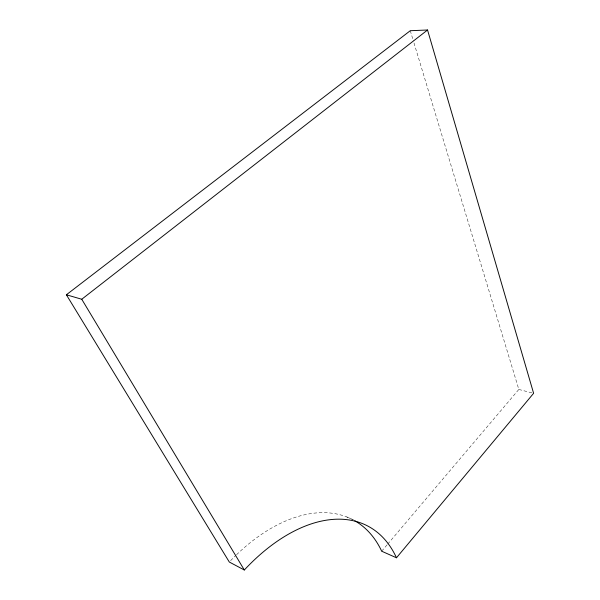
<?xml version="1.0" encoding="UTF-8"?>
<svg xmlns="http://www.w3.org/2000/svg" width="600" height="600" viewBox="0 0 600 600"><rect width="100%" height="100%" fill="white"/><g stroke="black" fill="none" stroke-linecap="round" stroke-linejoin="round"><path stroke-width="0.45" stroke-dasharray="3 2.25" d="M381.683 551.205L387.12 544.793M387.72 544.08L518.835 389.452L413.265 40.575M518.835 389.452L531.877 392.842M346.83 516.967L353.543 519.832M410.28 30.713L412.987 39.682M230.603 560.67A160.852 97.267 -61.4 0 1 235.875 555.382M236.535 554.737A160.852 97.267 -61.4 0 1 353.235 519.915"/><path stroke-width="0.9" d="M396.48 557.79L533.618 393.293L427.545 30L410.28 30.713L66.383 294.78L229.305 562.028L244.32 570A163.328 96.863 -61.8 0 1 396.48 557.79L381.683 551.205A160.852 97.267 -61.4 0 0 354.772 520.77M66.383 294.78L81.75 299.25L427.545 30M81.75 299.25L244.32 570"/></g></svg>
